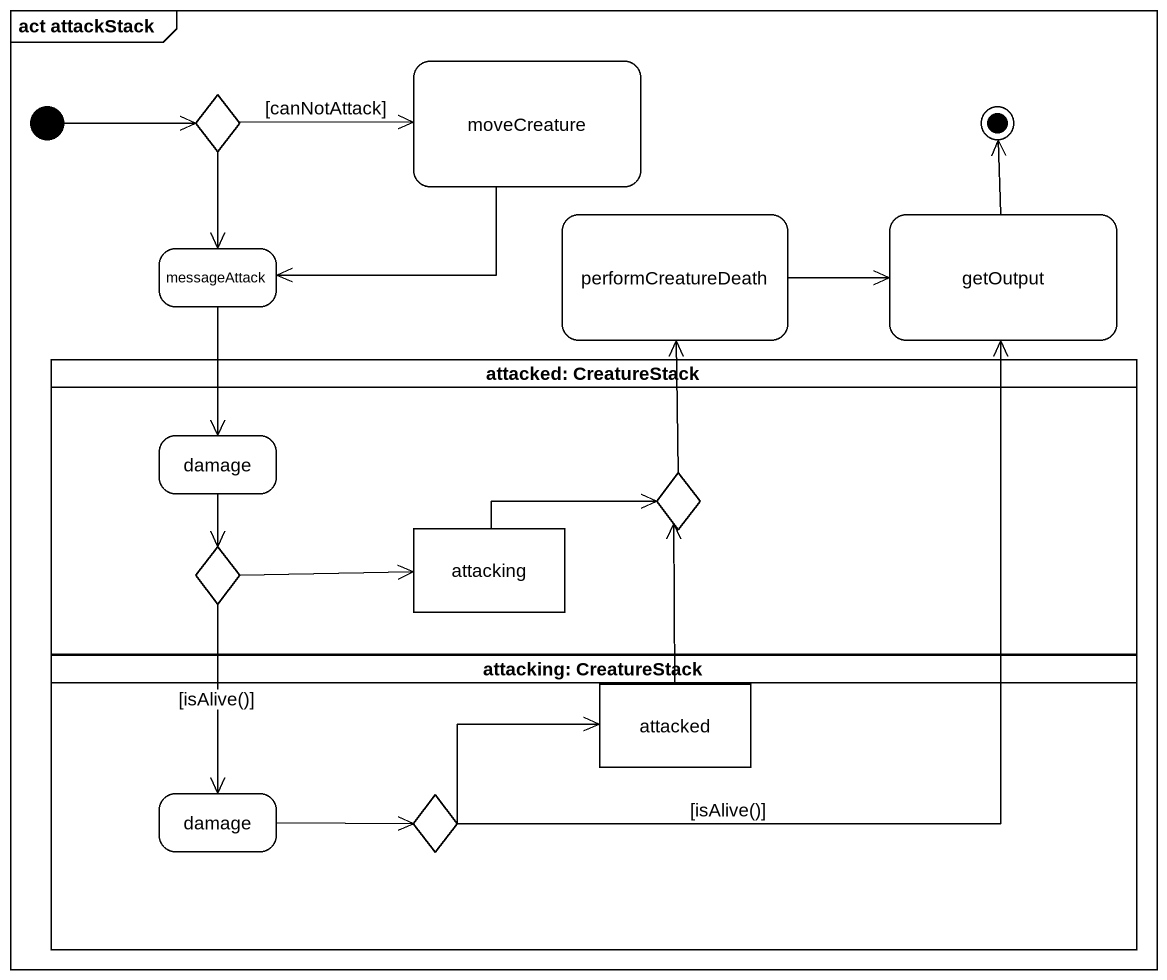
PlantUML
@startuml
mainframe act attackStack
hide empty description
state choice1 <<choice>>
state moveCreature
state messageAttack
state performCreatureDeath
state getOutput
state "attacked: CreatureStack" as attacked_CreatureStack <<partition>> {
  state damage
  state choice2 <<choice>>
  state choice3 <<choice>>
  state attacking <<object>>
}
state "attacking: CreatureStack" as attacking_CreatureStack <<partition>> {
  state attacked <<object>>
  state "damage" as damage_2
  state choice4 <<choice>>
}
[*] -right-> choice1
choice1 -right-> moveCreature : [canNotAttack]
choice1 --> messageAttack
moveCreature -left-> messageAttack
messageAttack --> damage
performCreatureDeath -right-> getOutput
damage --> choice3
choice2 -up-> performCreatureDeath
choice3 -right-> attacking
choice3 --> damage_2 : [isAlive()]
attacking -right-> choice2
attacked -up-> choice2
damage_2 -right-> choice4
choice4 -up-> getOutput : [isAlive()]
choice4 -right-> attacked
getOutput -up-> [*]
@enduml
